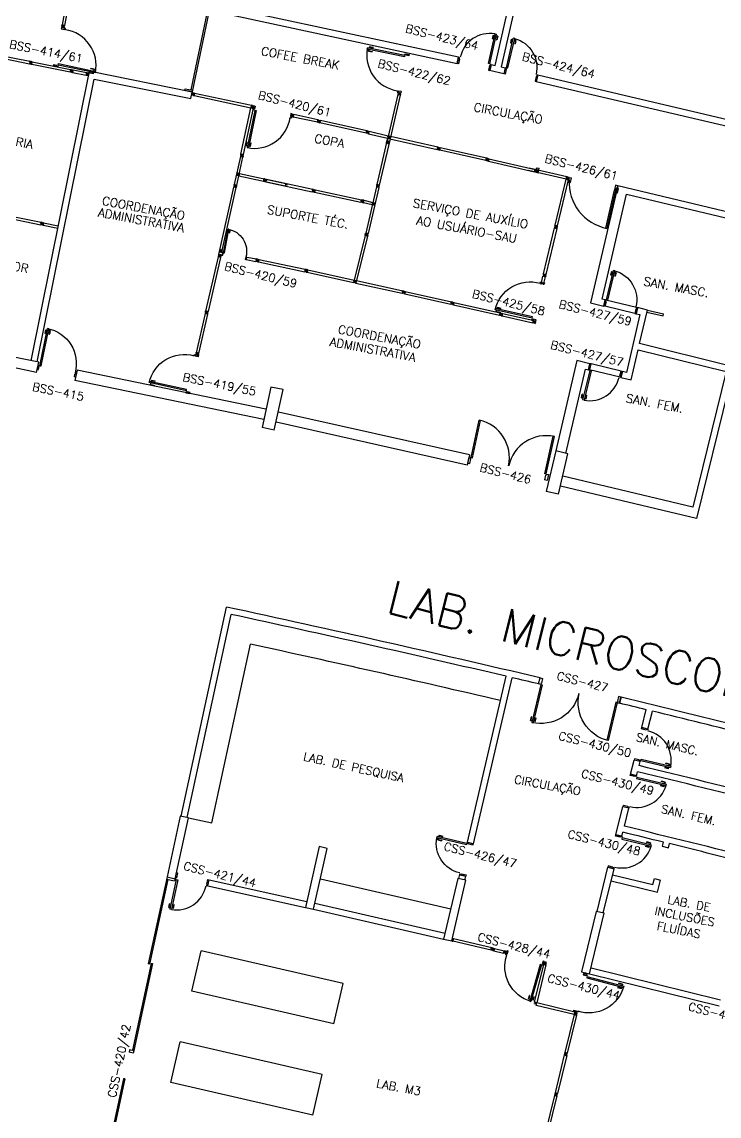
# Model space of a CAD drawing. Extents: x -152 to 150, y 325 to 437.
# Drawn here: x 81.45 to 98.22, y 386.11 to 412.44 of the extents above; entities that cross this region are included whole.
import ezdxf
from ezdxf.enums import TextEntityAlignment as Align

# ---------------------------------------------------------------- set-up
doc = ezdxf.new("R2010")
doc.units = 0
doc.header["$LTSCALE"] = 0.01
doc.header["$MEASUREMENT"] = 0
doc.layers.get('0').update_dxf_attribs({"linetype": 'CONTINUOUS'})
for name, color, linetype in [('ALV', 2, 'CONTINUOUS'), ('BANC', 2, 'CONTINUOUS'), ('DIV', 2, 'CONTINUOUS'), ('DIVISÓRIA', 2, 'CONTINUOUS'), ('ESQ', 1, 'CONTINUOUS'), ('ESTR', 3, 'CONTINUOUS'), ('PISO', 1, 'CONTINUOUS'), ('PORTA', 2, 'CONTINUOUS'), ('reboco', 2, 'CONTINUOUS'), ('TEXTO', 2, 'CONTINUOUS'), ('TEXTO-ENDEREÇO', 2, 'CONTINUOUS'), ('USO', 2, 'CONTINUOUS')]:
    doc.layers.add(name, color=color, linetype=linetype)
doc.styles.add('LEGENDA', font='romans.shx', dxfattribs={"height": 0.2})
doc.styles.add('UNB-100', font='simplex.shx', dxfattribs={"height": 3})
doc.styles.add('UNB-100-1', font='simplex.shx', dxfattribs={"height": 0.2})

# ---------------------------------------------------------------- blocks, each defined once
blk = doc.blocks.new('PILAR-SSC')
blk.add_lwpolyline([(0.003, -27.952), (0.203, -27.952), (0.203, -26.452), (0.003, -26.452)], close=True)
blk = doc.blocks.new('PTDP-SSC')
at = {"color": 2}
for p, q in [((0.055, 1.015), (0.09, 1.015)), ((0.055, 0.075), (0.055, 1.015)), ((0.09, 0.075), (0.09, 1.015)), ((1.91, 0.075), (1.91, 1.015)), ((1.945, 1.015), (1.91, 1.015)), ((1.945, 0.075), (1.945, 1.015)), ((0.05, 0.075), (0, 0.075)), ((0, 0.075), (0, -0.075)), ((0.05, 0.04), (0.05, 0.075)), ((0.06, 0.04), (0.05, 0.04)), ((0.055, 0.075), (0.09, 0.075)), ((0.06, -0.075), (0.06, 0.04)), ((1.945, 0.075), (1.91, 0.075)), ((1.94, -0.075), (1.94, 0.04)), ((1.94, 0.04), (1.95, 0.04)), ((1.95, 0.04), (1.95, 0.075)), ((1.95, 0.075), (2, 0.075)), ((2, 0.075), (2, -0.075)), ((0, -0.075), (0.06, -0.075)), ((2, -0.075), (1.94, -0.075))]:
    blk.add_line(p, q, dxfattribs=at)
at = {"color": 1}
for centre, start, end in [((0.055, 0.075), 0, 90), ((1.945, 0.075), 90, 180)]:
    blk.add_arc(centre, 0.94, start, end, dxfattribs=at)
blk = doc.blocks.new('PD80-SSC')
at = {"color": 2}
for p, q in [((-0.777, 0.01), (-0.777, -0.03)), ((-0.777, 0.01), (-0.687, 0.01)), ((-0.687, 0), (-0.687, 0.01)), ((-0.075, 0), (0.075, 0)), ((-0.075, 0), (-0.075, -0.02)), ((0.075, -0.03), (0.075, 0)), ((-0.817, -0.065), (-0.817, -0.03)), ((-0.085, -0.03), (-0.817, -0.03)), ((-0.085, -0.065), (-0.817, -0.065)), ((-0.777, -0.105), (-0.777, -0.065)), ((-0.777, -0.105), (-0.687, -0.105)), ((-0.767, 0), (-0.767, -0.03)), ((-0.767, 0), (-0.687, 0)), ((-0.767, -0.095), (-0.767, -0.065)), ((-0.767, -0.095), (-0.687, -0.095)), ((-0.687, -0.095), (-0.687, -0.105)), ((-0.085, -0.03), (-0.085, -0.065)), ((-0.075, -0.02), (-0.04, -0.02)), ((-0.04, -0.03), (-0.04, -0.02)), ((-0.04, -0.03), (0.075, -0.03)), ((-0.075, -0.781), (-0.04, -0.781)), ((-0.075, -0.801), (-0.075, -0.781)), ((-0.04, -0.771), (0.075, -0.771)), ((-0.04, -0.771), (-0.04, -0.781)), ((0.075, -0.771), (0.075, -0.801)), ((-0.075, -0.801), (0.075, -0.801)), ((-0.075, -0.802), (0.075, -0.802))]:
    blk.add_line(p, q, dxfattribs=at)
at = {"color": 1}
blk.add_arc((-0.085, -0.03), 0.731, 182.6571, 270, dxfattribs=at)
blk = doc.blocks.new('DIVMT-SSC')
for p, q in [((0, 0.005), (0, -0.005)), ((0, -0.005), (0, 0.005)), ((-0.03, -0.03), (-0.03, -0.97)), ((0.006, -0.03), (-0.006, -0.03)), ((-0.005, 0), (0.005, 0)), ((0.005, 0), (-0.005, 0)), ((0.006, -0.02), (0.006, -0.03)), ((0.03, -0.03), (0.03, -0.97)), ((0.03, -0.97), (-0.03, -0.97)), ((-0.006, -0.98), (-0.006, -0.97)), ((-0.006, -0.98), (0.006, -0.98)), ((0.006, -1.001), (-0.006, -1.001)), ((0.005, -0.97), (-0.005, -0.97)), ((0, -0.994), (0, -1.007)), ((0, -1.02), (0, -1.021)), ((0.006, -0.98), (0.006, -0.97))]:
    blk.add_line(p, q)
blk.add_lwpolyline([(0.006, -0.02), (-0.006, -0.02), (0.006, -0.02), (0.006, -0.03), (0.03, -0.03), (0.03, -0.008), (0.02, -0.008), (0.02, 0.008), (0.03, 0.008), (0.03, 0.03), (0.006, 0.03), (0.006, 0.02), (-0.006, 0.02), (-0.006, 0.03), (-0.03, 0.03), (-0.03, 0.008), (-0.02, 0.008), (-0.02, -0.008), (-0.03, -0.008), (-0.03, -0.03), (-0.006, -0.03), (-0.006, -0.02), (-0.006, -0.03)])
blk = doc.blocks.new('PE80-SSC')
at = {"color": 2}
for p, q in [((0.075, 0), (-0.075, 0)), ((-0.075, -0.03), (-0.075, 0)), ((0.075, 0), (0.075, -0.02)), ((0.777, 0.01), (0.687, 0.01)), ((0.687, 0), (0.687, 0.01)), ((0.777, 0.01), (0.777, -0.03)), ((0.04, -0.03), (-0.075, -0.03)), ((0.075, -0.02), (0.04, -0.02)), ((0.04, -0.03), (0.04, -0.02)), ((0.085, -0.03), (0.817, -0.03)), ((0.085, -0.03), (0.085, -0.065)), ((0.085, -0.065), (0.817, -0.065)), ((0.767, 0), (0.687, 0)), ((0.767, -0.095), (0.687, -0.095)), ((0.687, -0.095), (0.687, -0.105)), ((0.777, -0.105), (0.687, -0.105)), ((0.767, 0), (0.767, -0.03)), ((0.767, -0.095), (0.767, -0.065)), ((0.777, -0.105), (0.777, -0.065)), ((0.817, -0.065), (0.817, -0.03)), ((0.04, -0.771), (-0.075, -0.771)), ((-0.075, -0.771), (-0.075, -0.801)), ((0.04, -0.771), (0.04, -0.781)), ((0.075, -0.781), (0.04, -0.781)), ((0.075, -0.801), (0.075, -0.781)), ((0.075, -0.801), (-0.075, -0.801)), ((0.075, -0.802), (-0.075, -0.802))]:
    blk.add_line(p, q, dxfattribs=at)
at = {"color": 1}
blk.add_arc((0.085, -0.03), 0.731, 270, 357.3429, dxfattribs=at)
blk = doc.blocks.new('A$C73356FFD')
at = {"layer": 'DIV'}
for p, q in [((0.025, 0.03), (0.035, 0.03)), ((0.035, 0.03), (0.025, 0.03)), ((0.03, 0.025), (0.03, 0.035)), ((0.03, 0.035), (0.03, 0.025))]:
    blk.add_line(p, q, dxfattribs=at)
blk.add_lwpolyline([(0.009, 0.036), (0, 0.036), (0, 0.06), (0.022, 0.06), (0.022, 0.05), (0.038, 0.05), (0.038, 0.06), (0.06, 0.06), (0.06, 0.036), (0.05, 0.036), (0.05, 0.024), (0.06, 0.024), (0.06, 0), (0.038, 0), (0.038, 0.01), (0.022, 0.01), (0.022, 0), (0, 0), (0, 0.024), (0.009, 0.024)], close=True, dxfattribs=at)
blk = doc.blocks.new('A$C265F004B')
at = {"linetype": 'Continuous'}
blk.add_blockref('A$C73356FFD', (0, 0), dxfattribs=at)
blk = doc.blocks.new('PDV2D-SSC')
for p, q in [((-0.148, 0.925), (-0.108, 0.925)), ((-0.148, 0.925), (-0.148, 0.835)), ((-0.138, 0.835), (-0.148, 0.835)), ((-0.138, 0.915), (-0.108, 0.915)), ((-0.138, 0.915), (-0.138, 0.835)), ((-0.106, 0.965), (-0.076, 0.965)), ((-0.106, 0.05), (-0.106, 0.965)), ((-0.076, 0.05), (-0.076, 0.965)), ((-0.034, 0.925), (-0.074, 0.925)), ((-0.044, 0.915), (-0.074, 0.915)), ((-0.044, 0.915), (-0.044, 0.835)), ((-0.044, 0.835), (-0.034, 0.835)), ((-0.034, 0.925), (-0.034, 0.835)), ((-0.95, 0.05), (-0.97, 0.05)), ((-0.97, 0.05), (-0.97, 0.035)), ((-0.97, 0.035), (-0.97, -0.035)), ((-0.95, 0.02), (-0.95, 0.05)), ((-0.95, 0.02), (-0.94, 0.02)), ((-0.94, -0.05), (-0.94, 0.02)), ((-0.076, 0.05), (-0.106, 0.05)), ((-0.051, 0.02), (-0.061, 0.02)), ((-0.061, -0.05), (-0.061, 0.02)), ((-0.051, 0.05), (-0.031, 0.05)), ((-0.051, 0.02), (-0.051, 0.05)), ((-0.031, 0.05), (-0.031, -0.05)), ((-0.97, -0.035), (-0.97, -0.05)), ((-0.97, -0.05), (-0.94, -0.05)), ((-0.031, -0.05), (-0.061, -0.05))]:
    blk.add_line(p, q)
at = {"color": 1}
blk.add_arc((-0.076, 0.1), 0.865, 90, 183.3214, dxfattribs=at)
blk = doc.blocks.new('DIVINI-SSC')
for p, q in [((-0.02, 0), (-0.02, -0.008)), ((-0.02, 0), (0.001, 0)), ((-0.005, 0), (0.005, 0)), ((0, 0.005), (0, -0.005)), ((0.001, 0), (0.02, 0)), ((-0.03, -0.008), (-0.02, -0.008)), ((-0.03, -0.008), (-0.03, -0.028)), ((-0.03, -0.028), (-0.008, -0.028)), ((-0.03, -0.03), (0.03, -0.03)), ((-0.03, -0.975), (-0.03, -0.03)), ((-0.009, -0.03), (-0.027, -0.03)), ((-0.008, -0.019), (0.008, -0.019)), ((-0.008, -0.019), (-0.008, -0.028)), ((-0.006, -0.021), (-0.006, -0.03)), ((0.006, -0.021), (-0.006, -0.021)), ((-0.006, -0.023), (-0.006, -0.027)), ((-0.004, -0.021), (0.004, -0.021)), ((0.006, -0.021), (0.006, -0.03)), ((0.006, -0.023), (0.006, -0.027)), ((0.008, -0.019), (0.008, -0.028)), ((0.03, -0.028), (0.008, -0.028)), ((0.009, -0.03), (0.027, -0.03)), ((0.02, 0), (0.02, -0.008)), ((0.03, -0.008), (0.02, -0.008)), ((0.03, -0.008), (0.03, -0.028)), ((0.03, -0.975), (0.03, -0.03)), ((-0.03, -0.975), (0.03, -0.975)), ((-0.009, -0.975), (-0.027, -0.975)), ((-0.006, -0.985), (-0.006, -0.975)), ((0.006, -0.985), (-0.006, -0.985)), ((0.006, -1.01), (-0.006, -1.01)), ((0, -0.985), (0, -0.988)), ((0, -1.003), (0, -1.018)), ((0.004, -0.951), (0.004, -0.953)), ((0.006, -0.985), (0.006, -0.975)), ((0.03, -0.975), (0.009, -0.975)), ((0.009, -0.975), (0.027, -0.975))]:
    blk.add_line(p, q)
blk = doc.blocks.new('DVI-120')
for p, q in [((-0.03, 1.17), (0.03, 1.17)), ((-0.03, 0.03), (-0.03, 1.17)), ((-0.006, 1.201), (0.006, 1.201)), ((0.006, 1.179), (-0.006, 1.179)), ((-0.006, 1.179), (-0.006, 1.17)), ((-0.005, 1.17), (0.005, 1.17)), ((0, 1.22), (0, 1.221)), ((0, 1.194), (0, 1.207)), ((0.006, 1.179), (0.006, 1.17)), ((0.03, 0.03), (0.03, 1.17)), ((-0.03, 0.03), (0.03, 0.03)), ((-0.03, 0.008), (-0.03, 0.03)), ((-0.03, 0.03), (-0.006, 0.03)), ((-0.03, 0.008), (-0.02, 0.008)), ((-0.02, 0.008), (-0.02, -0.008)), ((-0.006, 0.02), (-0.006, 0.03)), ((-0.006, 0.02), (-0.006, 0.03)), ((0.006, 0.02), (-0.006, 0.02)), ((-0.006, 0.02), (0.006, 0.02)), ((-0.005, 0.03), (0.005, 0.03)), ((0.005, 0), (-0.005, 0)), ((-0.005, 0), (0.005, 0)), ((0, -0.005), (0, 0.005)), ((0, 0.005), (0, -0.005)), ((0.006, 0.02), (0.006, 0.03)), ((0.03, 0.03), (0.006, 0.03)), ((0.006, 0.02), (0.006, 0.03)), ((0.03, 0.03), (0.009, 0.03)), ((0.009, 0.03), (0.027, 0.03)), ((0.02, 0.008), (0.02, -0.008)), ((0.03, 0.008), (0.02, 0.008)), ((0.03, 0.008), (0.03, 0.03)), ((-0.03, -0.008), (-0.03, -0.03)), ((-0.03, -0.008), (-0.02, -0.008)), ((-0.006, -0.03), (-0.03, -0.03)), ((-0.006, -0.021), (-0.006, -0.03)), ((-0.006, -0.021), (0.006, -0.021)), ((0.006, -0.021), (0.006, -0.03)), ((0.006, -0.03), (0.03, -0.03)), ((0.03, -0.008), (0.02, -0.008)), ((0.03, -0.008), (0.03, -0.03))]:
    blk.add_line(p, q)
blk = doc.blocks.new('A$C31074930')
at = {"layer": 'DIV', "linetype": 'Continuous', "rotation": 180}
blk.add_blockref('PTDP-SSC', (1.97, 0.067), dxfattribs=at)
blk = doc.blocks.new('MTT-SSC')
for p, q in [((-0.006, 0.03), (-0.03, 0.03)), ((-0.03, 0.008), (-0.03, 0.03)), ((-0.03, 0.008), (-0.02, 0.008)), ((-0.02, -0.008), (-0.02, 0.008)), ((-0.006, 0.0205), (-0.006, 0.03)), ((0.006, 0.0205), (-0.006, 0.0205)), ((0.0051, 0), (-0.0051, 0)), ((-0.0051, 0), (0.0051, 0)), ((0, -0.0051), (0, 0.0051)), ((0, 0.0051), (0, -0.0051)), ((0.006, 0.0205), (0.006, 0.03)), ((0.006, 0.03), (0.03, 0.03)), ((0.02, -0.008), (0.02, 0.008)), ((0.03, 0.008), (0.02, 0.008)), ((0.03, 0.008), (0.03, 0.03)), ((-0.03, -0.008), (-0.02, -0.008)), ((-0.03, -0.008), (-0.03, -0.03)), ((-0.03, -0.03), (-0.006, -0.03)), ((-0.03, -0.03), (-0.009, -0.03)), ((-0.009, -0.03), (-0.027, -0.03)), ((-0.006, -0.0205), (-0.006, -0.03)), ((-0.006, -0.0205), (-0.006, -0.03)), ((0.006, -0.0205), (-0.006, -0.0205)), ((-0.006, -0.0205), (0.006, -0.0205)), ((0.006, -0.0205), (0.006, -0.03)), ((0.006, -0.0205), (0.006, -0.03)), ((0.03, -0.03), (0.006, -0.03)), ((0.03, -0.008), (0.02, -0.008)), ((0.03, -0.008), (0.03, -0.03))]:
    blk.add_line(p, q)
blk = doc.blocks.new('div1')
at = {"layer": 'DIVISÓRIA'}
for p, q in [((80.776, 411.631), (80.786, 411.629)), ((80.786, 411.629), (80.776, 411.631)), ((80.78, 411.625), (80.782, 411.635)), ((80.782, 411.635), (80.78, 411.625)), ((80.802, 411.632), (80.811, 411.63)), ((80.804, 411.595), (81.628, 411.429)), ((80.811, 411.63), (80.809, 411.618)), ((80.816, 411.653), (81.639, 411.488)), ((81.639, 411.488), (81.628, 411.429)), ((81.642, 411.451), (81.632, 411.453)), ((81.635, 411.464), (81.644, 411.462)), ((81.644, 411.462), (81.642, 411.451)), ((81.658, 411.453), (81.668, 411.451)), ((81.664, 411.457), (81.662, 411.447))]:
    blk.add_line(p, q, dxfattribs=at)
blk.add_lwpolyline([(80.802, 411.632), (80.799, 411.62), (80.802, 411.632), (80.811, 411.63), (80.816, 411.653), (80.794, 411.658), (80.792, 411.648), (80.777, 411.651), (80.779, 411.661), (80.757, 411.665), (80.752, 411.642), (80.762, 411.64), (80.759, 411.628), (80.75, 411.63), (80.745, 411.606), (80.767, 411.602), (80.769, 411.612), (80.784, 411.609), (80.782, 411.599), (80.804, 411.595), (80.809, 411.618), (80.799, 411.62), (80.809, 411.618)], dxfattribs=at)
blk = doc.blocks.new('MTT')
for p, q in [((-0.008, 0.03), (-0.03, 0.03)), ((-0.03, 0.03), (-0.03, 0.006)), ((-0.0185, 0.006), (-0.03, 0.006)), ((-0.0185, -0.006), (-0.0185, 0.006)), ((-0.008, 0.03), (-0.008, 0.02)), ((-0.008, 0.02), (0.008, 0.02)), ((-0.0051, 0), (0.0051, 0)), ((0, -0.0051), (0, 0.0051)), ((0.008, 0.03), (0.03, 0.03)), ((0.008, 0.03), (0.008, 0.02)), ((0.0205, -0.006), (0.0205, 0.006)), ((0.0205, 0.006), (0.03, 0.006)), ((0.03, 0.006), (0.03, 0.03)), ((-0.03, -0.03), (-0.03, -0.006)), ((-0.0185, -0.006), (-0.03, -0.006)), ((-0.008, -0.03), (-0.03, -0.03)), ((-0.008, -0.02), (0.008, -0.02)), ((-0.008, -0.03), (-0.008, -0.02)), ((0.008, -0.03), (0.008, -0.02)), ((0.008, -0.03), (0.03, -0.03)), ((0.0205, -0.006), (0.03, -0.006)), ((0.03, -0.006), (0.03, -0.03))]:
    blk.add_line(p, q)
blk = doc.blocks.new('MTINI-SSC')
for p, q in [((-0.03, 0.008), (-0.03, 0.028)), ((-0.03, 0.028), (-0.008, 0.028)), ((-0.03, 0.008), (-0.02, 0.008)), ((-0.02, 0), (-0.02, 0.008)), ((-0.001, 0), (-0.02, 0)), ((-0.008, 0.019), (-0.008, 0.028)), ((0.008, 0.019), (-0.008, 0.019)), ((0.005, 0), (-0.005, 0)), ((0.02, 0), (-0.001, 0)), ((0, -0.005), (0, 0.005)), ((0.008, 0.019), (0.008, 0.028)), ((0.03, 0.028), (0.008, 0.028)), ((0.03, 0.008), (0.02, 0.008)), ((0.02, 0), (0.02, 0.008)), ((0.03, 0.008), (0.03, 0.028))]:
    blk.add_line(p, q)
blk = doc.blocks.new('L')
at = {"layer": 'DIVISÓRIA'}
for p, q in [((-0.059, 0.013), (-0.045, 0.072)), ((-0.059, 0.013), (-0.053, 0.037)), ((-0.037, 0.008), (-0.059, 0.013)), ((-0.053, 0.038), (-0.051, 0.047)), ((-0.044, 0.035), (-0.053, 0.037)), ((-0.044, 0.035), (-0.053, 0.037)), ((-0.045, 0.072), (-0.051, 0.048)), ((-0.041, 0.046), (-0.051, 0.048)), ((-0.041, 0.046), (-0.051, 0.048)), ((-0.045, 0.072), (-0.05, 0.051)), ((-0.05, 0.051), (-0.046, 0.069)), ((-0.024, 0.067), (-0.045, 0.072)), ((-0.041, 0.046), (-0.044, 0.035)), ((-0.044, 0.035), (-0.041, 0.046)), ((-0.037, 0.008), (-0.035, 0.018)), ((-0.035, 0.018), (-0.019, 0.015)), ((-0.018, 0.035), (-0.028, 0.037)), ((-0.028, 0.037), (-0.018, 0.035)), ((-0.024, 0.067), (-0.026, 0.057)), ((-0.026, 0.057), (-0.01, 0.054)), ((-0.022, 0.041), (-0.024, 0.031)), ((-0.024, 0.031), (-0.022, 0.041)), ((-0.021, 0.005), (-0.019, 0.015)), ((-0.021, 0.005), (0, 0)), ((-0.008, 0.063), (-0.01, 0.054)), ((-0.008, 0.063), (0.013, 0.059)), ((-0.004, 0.026), (-0.001, 0.037)), ((-0.004, 0.026), (0.005, 0.023)), ((-0.001, 0.037), (0.008, 0.035)), ((0.005, 0.023), (0, 0)), ((0.008, 0.035), (0.013, 0.059))]:
    blk.add_line(p, q, dxfattribs=at)

msp = doc.modelspace()

# ---------------------------------------------------------------- linework, layer by layer
at = {"layer": 'ALV'}
for p, q in [((81.854, 404.246), (80.751, 404.474)), ((81.804, 404.001), (80.7, 404.229)), ((82.775, 404.055), (82.723, 403.81)), ((87.317, 403.114), (82.775, 404.055)), ((87.266, 402.869), (82.723, 403.81)), ((92.21, 402.015), (87.618, 403.049)), ((92.155, 401.771), (87.563, 402.805)), ((85.281, 393.323), (86.369, 398.357)), ((85.427, 393.291), (86.483, 398.178)), ((92.162, 392.698), (93.096, 396.69)), ((92.307, 392.662), (93.242, 396.656)), ((93.876, 396.507), (93.912, 396.653)), ((95.857, 396.189), (95.822, 396.043)), ((96.36, 395.455), (96.466, 395.887)), ((96.505, 395.416), (96.611, 395.852)), ((96.505, 395.416), (96.36, 395.455)), ((96.088, 394.333), (96.171, 394.675)), ((96.316, 394.637), (96.171, 394.675)), ((96.293, 394.54), (96.316, 394.637)), ((96.088, 394.333), (96.233, 394.297)), ((96.233, 394.297), (96.257, 394.394)), ((95.733, 392.875), (95.899, 393.554)), ((95.938, 393.082), (96.044, 393.518)), ((95.733, 392.875), (95.879, 392.839)), ((95.879, 392.839), (95.903, 392.937)), ((92.162, 392.698), (92.307, 392.662)), ((96.85, 392.6), (96.996, 392.565)), ((96.852, 392.6), (96.877, 392.699)), ((96.996, 392.565), (97.02, 392.663)), ((95.285, 391.029), (95.544, 392.096)), ((95.431, 390.993), (95.69, 392.06)), ((95.544, 392.096), (95.69, 392.06)), ((85.919, 391.647), (85.95, 391.793)), ((85.95, 391.793), (88.302, 391.275)), ((91.957, 391.822), (91.98, 391.917)), ((91.98, 391.917), (92.125, 391.882)), ((92.103, 391.788), (92.125, 391.882)), ((95.654, 391.915), (96.626, 391.679)), ((96.626, 391.679), (96.661, 391.821)), ((96.661, 391.821), (96.807, 391.786)), ((96.736, 391.497), (96.806, 391.786)), ((85.919, 391.647), (88.269, 391.128)), ((95.619, 391.769), (96.736, 391.497)), ((88.463, 391.085), (91.591, 390.367)), ((88.497, 391.231), (91.625, 390.513)), ((95.137, 389.675), (98.253, 388.904)), ((95.101, 389.53), (98.216, 388.759))]:
    msp.add_line(p, q, dxfattribs=at)
msp.add_lwpolyline([(104.55, 399.435), (105.188, 401.879), (98.435, 403.58), (97.669, 400.484), (94.4, 401.263)], dxfattribs=at)
for centre, radius, start, end in [((0.463, 0.506), 407.019, 76.72692, 77.81556), ((0.463, 0.506), 406.869, 76.83996, 77.79444), ((0.463, 0.506), 406.869, 76.72706, 76.81884), ((0.463, 0.506), 406.869, 76.35216, 76.44542), ((0.463, 0.506), 407.019, 75.99018, 76.44538), ((0.463, 0.506), 406.869, 75.99163, 76.33104), ((0.463, 0.506), 405.519, 75.8644, 76.331), ((0.463, 0.506), 405.369, 75.8644, 76.331), ((0.463, 0.506), 403.869, 76.18874, 76.33096), ((0.458, 0.483), 404.043, 75.86445, 76.33095), ((0.463, 0.506), 403.869, 75.86444, 76.16776)]:
    msp.add_arc(centre, radius, start, end, dxfattribs=at)
at = {"layer": 'BANC'}
for p, q in [((86.014, 393.164), (86.943, 397.465)), ((85.453, 393.286), (86.014, 393.164)), ((88.629, 391.816), (91.762, 391.097)), ((85.539, 389.111), (85.764, 390.085)), ((89.175, 389.299), (85.764, 390.085)), ((88.95, 388.325), (89.175, 389.299)), ((88.95, 388.325), (85.539, 389.111)), ((85.034, 386.918), (85.259, 387.893)), ((88.669, 387.107), (85.259, 387.893)), ((88.445, 386.132), (88.669, 387.107)), ((88.445, 386.132), (85.034, 386.918))]:
    msp.add_line(p, q, dxfattribs=at)
msp.add_arc((0.463, 0.506), 406.269, 76.83996, 77.70981, dxfattribs=at)
at = {"layer": 'DIV'}
for p, q in [((81.935, 407.611), (81.913, 407.615)), ((92.747, 390.121), (92.741, 390.098)), ((92.763, 390.093), (92.741, 390.098)), ((92.756, 390.119), (92.747, 390.121)), ((92.75, 390.133), (92.755, 390.156)), ((92.759, 390.13), (92.75, 390.133)), ((92.777, 390.151), (92.755, 390.156)), ((92.759, 390.13), (92.756, 390.119)), ((92.763, 390.093), (92.765, 390.102)), ((92.781, 390.099), (92.765, 390.102)), ((92.782, 390.119), (92.773, 390.121)), ((92.773, 390.121), (92.782, 390.119)), ((92.777, 390.151), (92.774, 390.141)), ((92.79, 390.138), (92.774, 390.141)), ((92.779, 390.125), (92.776, 390.115)), ((92.776, 390.115), (92.779, 390.125)), ((92.778, 390.089), (92.781, 390.099)), ((92.778, 390.089), (92.8, 390.084)), ((92.792, 390.147), (92.79, 390.138)), ((92.792, 390.147), (92.814, 390.142)), ((92.799, 390.121), (92.796, 390.109)), ((92.796, 390.109), (92.799, 390.121)), ((92.796, 390.109), (92.805, 390.107)), ((92.796, 390.109), (92.805, 390.107)), ((92.799, 390.121), (92.808, 390.119)), ((92.799, 390.121), (92.808, 390.119)), ((92.814, 390.142), (92.8, 390.084)), ((92.8, 390.084), (92.805, 390.107)), ((92.8, 390.084), (92.805, 390.104)), ((92.8, 390.084), (93.031, 390.03)), ((92.805, 390.104), (92.801, 390.087)), ((92.808, 390.118), (92.806, 390.108)), ((92.814, 390.142), (92.808, 390.119)), ((92.814, 390.142), (93.045, 390.088)), ((93.045, 390.089), (93.031, 390.031)), ((93.039, 390.065), (93.037, 390.055)), ((93.046, 390.052), (93.037, 390.054)), ((93.049, 390.063), (93.04, 390.066)), ((93.046, 390.052), (93.049, 390.063)), ((93.061, 390.054), (93.075, 390.051)), ((93.07, 390.059), (93.067, 390.047)), ((93.087, 390.048), (93.088, 390.048)), ((94.972, 389.553), (94.968, 389.533)), ((94.968, 389.533), (94.989, 389.528)), ((94.972, 389.553), (94.982, 389.55)), ((94.984, 389.558), (94.982, 389.55)), ((94.984, 389.558), (95.004, 389.553)), ((94.991, 389.537), (94.989, 389.528)), ((94.991, 389.537), (95.007, 389.533)), ((94.999, 389.555), (95.008, 389.552)), ((95.005, 389.558), (95.002, 389.548)), ((95.004, 389.553), (95.023, 389.549)), ((95.007, 389.533), (95.005, 389.524)), ((95.026, 389.519), (95.005, 389.524)), ((95.023, 389.549), (95.021, 389.541)), ((95.031, 389.538), (95.021, 389.541)), ((95.031, 389.538), (95.026, 389.519))]:
    msp.add_line(p, q, dxfattribs=at)
at = {"layer": 'DIVISÓRIA'}
for p, q in [((82.613, 411.255), (82.608, 411.232)), ((82.622, 411.254), (82.613, 411.255)), ((82.615, 411.267), (82.62, 411.291)), ((82.624, 411.265), (82.615, 411.267)), ((82.641, 411.286), (82.62, 411.291)), ((82.624, 411.265), (82.622, 411.254)), ((82.638, 411.256), (82.648, 411.254)), ((82.648, 411.254), (82.638, 411.256)), ((82.641, 411.286), (82.639, 411.277)), ((82.655, 411.273), (82.639, 411.277)), ((82.642, 411.25), (82.644, 411.26)), ((82.644, 411.26), (82.642, 411.25)), ((82.657, 411.283), (82.655, 411.273)), ((82.657, 411.283), (82.679, 411.279)), ((82.662, 411.245), (82.665, 411.257)), ((82.665, 411.257), (82.662, 411.245)), ((82.665, 411.257), (82.674, 411.255)), ((82.665, 411.257), (82.674, 411.255)), ((82.679, 411.279), (82.667, 411.22)), ((82.674, 411.254), (82.672, 411.245)), ((82.679, 411.279), (82.674, 411.255)), ((82.679, 411.279), (83.003, 411.214)), ((82.629, 411.228), (82.608, 411.232)), ((82.629, 411.228), (82.631, 411.237)), ((82.647, 411.234), (82.631, 411.237)), ((82.645, 411.224), (82.647, 411.234)), ((82.645, 411.224), (82.667, 411.22)), ((82.662, 411.245), (82.671, 411.244)), ((82.662, 411.245), (82.671, 411.244)), ((82.667, 411.22), (82.671, 411.244)), ((82.667, 411.22), (82.671, 411.241)), ((82.671, 411.241), (82.667, 411.223)), ((82.667, 411.22), (82.991, 411.155)), ((83.003, 411.214), (82.991, 411.155)), ((82.996, 411.176), (82.991, 411.154)), ((82.991, 411.154), (83.012, 411.15)), ((83.05, 411.143), (82.991, 411.154)), ((82.991, 411.154), (83.015, 411.15)), ((83.012, 411.15), (82.994, 411.154)), ((82.998, 411.189), (82.996, 411.179)), ((83.005, 411.176), (82.996, 411.178)), ((82.996, 411.176), (83.005, 411.174)), ((83.008, 411.188), (82.998, 411.19)), ((82.999, 411.192), (83.003, 411.213)), ((82.999, 411.192), (83.009, 411.19)), ((83.026, 411.209), (83.003, 411.213)), ((83.005, 411.174), (83.009, 411.19)), ((83.005, 411.176), (83.008, 411.188)), ((83.017, 411.159), (83.015, 411.15)), ((83.017, 411.159), (83.015, 411.15)), ((83.026, 411.148), (83.016, 411.15)), ((83.017, 411.159), (83.029, 411.157)), ((83.029, 411.157), (83.017, 411.159)), ((83.02, 411.18), (83.034, 411.177)), ((83.022, 411.179), (83.032, 411.177)), ((83.032, 411.177), (83.022, 411.179)), ((83.025, 411.199), (83.026, 411.209)), ((83.036, 411.197), (83.025, 411.199)), ((83.028, 411.184), (83.026, 411.172)), ((83.028, 411.183), (83.026, 411.173)), ((83.026, 411.173), (83.028, 411.183)), ((83.029, 411.157), (83.027, 411.147)), ((83.029, 411.157), (83.027, 411.147)), ((83.05, 411.143), (83.027, 411.147)), ((83.036, 411.197), (83.038, 411.206)), ((83.038, 411.206), (83.062, 411.202)), ((83.045, 411.166), (83.048, 411.182)), ((83.055, 411.165), (83.045, 411.166)), ((83.046, 411.174), (83.047, 411.174)), ((83.058, 411.18), (83.048, 411.182)), ((83.055, 411.165), (83.05, 411.143)), ((83.058, 411.18), (83.062, 411.202)), ((85.511, 410.59), (85.544, 410.747)), ((85.588, 410.663), (86.958, 410.37)), ((85.601, 410.722), (86.972, 410.428)), ((86.971, 410.428), (86.958, 410.37)), ((86.971, 410.428), (86.959, 410.37)), ((86.973, 410.391), (86.963, 410.393)), ((86.966, 410.404), (86.964, 410.394)), ((86.975, 410.403), (86.966, 410.405)), ((86.973, 410.391), (86.975, 410.403)), ((86.993, 410.388), (86.991, 410.376)), ((86.993, 410.386), (86.991, 410.374)), ((87.01, 410.376), (87.012, 410.376)), ((87.011, 410.378), (87.012, 410.378)), ((87.976, 410.145), (87.989, 410.204)), ((88.569, 410.079), (87.989, 410.204)), ((87.934, 410.185), (87.932, 410.186)), ((87.959, 410.18), (87.946, 410.183)), ((87.951, 410.175), (87.953, 410.187)), ((87.974, 410.183), (87.971, 410.171)), ((87.971, 410.171), (87.981, 410.169)), ((87.974, 410.183), (87.983, 410.18)), ((88.556, 410.02), (87.976, 410.145)), ((87.981, 410.17), (87.983, 410.179)), ((88.556, 410.02), (88.569, 410.079)), ((88.556, 410.02), (88.561, 410.044)), ((88.577, 410.015), (88.556, 410.02)), ((88.561, 410.045), (88.563, 410.054)), ((88.57, 410.042), (88.561, 410.044)), ((88.57, 410.042), (88.561, 410.044)), ((88.569, 410.079), (88.564, 410.058)), ((88.569, 410.079), (88.564, 410.055)), ((88.564, 410.058), (88.568, 410.076)), ((88.573, 410.053), (88.564, 410.055)), ((88.573, 410.053), (88.564, 410.055)), ((88.59, 410.074), (88.569, 410.079)), ((88.573, 410.053), (88.57, 410.042)), ((88.57, 410.042), (88.573, 410.053)), ((88.573, 410.047), (88.572, 410.047)), ((88.577, 410.015), (88.579, 410.025)), ((88.579, 410.025), (88.595, 410.022)), ((88.598, 410.041), (88.585, 410.044)), ((88.597, 410.042), (88.587, 410.044)), ((88.587, 410.044), (88.597, 410.042)), ((88.59, 410.074), (88.588, 410.064)), ((88.588, 410.064), (88.604, 410.061)), ((88.59, 410.037), (88.593, 410.049)), ((88.593, 410.048), (88.59, 410.038)), ((88.59, 410.038), (88.593, 410.048)), ((88.593, 410.012), (88.595, 410.022)), ((88.593, 410.012), (88.614, 410.007)), ((88.606, 410.07), (88.604, 410.061)), ((88.606, 410.07), (88.627, 410.066)), ((88.61, 410.033), (88.613, 410.044)), ((88.61, 410.033), (88.62, 410.031)), ((88.614, 410.044), (88.611, 410.032)), ((88.611, 410.032), (88.62, 410.03)), ((88.613, 410.044), (88.622, 410.042)), ((88.614, 410.044), (88.623, 410.042)), ((88.62, 410.031), (88.614, 410.007)), ((88.615, 410.007), (88.628, 410.066)), ((89.728, 409.759), (88.615, 410.007)), ((88.62, 410.031), (88.623, 410.041)), ((88.622, 410.042), (88.627, 410.066)), ((89.741, 409.818), (88.628, 410.066)), ((89.728, 409.759), (89.741, 409.818)), ((89.728, 409.759), (89.733, 409.783)), ((89.749, 409.755), (89.728, 409.759)), ((89.733, 409.784), (89.735, 409.794)), ((89.742, 409.781), (89.733, 409.783)), ((89.742, 409.781), (89.733, 409.783)), ((89.741, 409.818), (89.736, 409.797)), ((89.741, 409.818), (89.736, 409.795)), ((89.736, 409.797), (89.74, 409.815)), ((89.745, 409.792), (89.736, 409.795)), ((89.745, 409.792), (89.736, 409.795)), ((89.762, 409.813), (89.741, 409.818)), ((89.745, 409.792), (89.742, 409.781)), ((89.742, 409.781), (89.745, 409.792)), ((89.749, 409.755), (89.751, 409.764)), ((89.751, 409.764), (89.767, 409.761)), ((89.769, 409.781), (89.759, 409.783)), ((89.759, 409.783), (89.769, 409.781)), ((89.762, 409.813), (89.76, 409.803)), ((89.76, 409.803), (89.776, 409.8)), ((89.765, 409.787), (89.762, 409.777)), ((89.762, 409.777), (89.765, 409.787)), ((89.765, 409.751), (89.767, 409.761)), ((89.765, 409.751), (89.786, 409.746)), ((89.778, 409.81), (89.776, 409.8)), ((89.778, 409.81), (89.799, 409.805)), ((89.782, 409.772), (89.785, 409.784)), ((89.782, 409.772), (89.792, 409.77)), ((89.785, 409.784), (89.794, 409.782)), ((89.792, 409.77), (89.786, 409.746)), ((89.786, 409.746), (90.243, 409.635)), ((89.794, 409.782), (89.799, 409.805)), ((89.799, 409.805), (90.256, 409.693)), ((91.451, 409.422), (90.315, 409.682)), ((90.301, 409.621), (91.438, 409.363)), ((86.703, 409.197), (86.556, 408.522)), ((86.615, 408.509), (86.762, 409.184)), ((94.551, 408.709), (93.646, 408.92)), ((93.778, 408.828), (93.792, 408.887)), ((93.792, 408.887), (93.786, 408.863)), ((93.792, 408.887), (93.787, 408.866)), ((93.813, 408.882), (93.792, 408.887)), ((93.83, 408.928), (93.804, 408.819)), ((93.83, 408.928), (93.888, 408.915)), ((93.863, 408.803), (93.888, 408.915)), ((94.537, 408.651), (93.632, 408.862)), ((93.778, 408.828), (93.784, 408.852)), ((93.8, 408.823), (93.778, 408.828)), ((93.784, 408.853), (93.786, 408.862)), ((93.793, 408.85), (93.784, 408.852)), ((93.793, 408.85), (93.784, 408.852)), ((93.796, 408.861), (93.786, 408.863)), ((93.796, 408.861), (93.786, 408.863)), ((93.787, 408.866), (93.791, 408.884)), ((93.796, 408.861), (93.793, 408.85)), ((93.793, 408.85), (93.796, 408.861)), ((93.8, 408.823), (93.802, 408.833)), ((93.802, 408.833), (93.818, 408.83)), ((93.805, 408.816), (93.863, 408.803)), ((93.819, 408.85), (93.809, 408.852)), ((93.809, 408.852), (93.819, 408.85)), ((93.813, 408.882), (93.811, 408.872)), ((93.811, 408.872), (93.827, 408.869)), ((93.815, 408.856), (93.813, 408.846)), ((93.813, 408.846), (93.815, 408.856)), ((93.816, 408.82), (93.818, 408.83)), ((93.816, 408.82), (93.837, 408.815)), ((93.829, 408.878), (93.827, 408.869)), ((93.829, 408.878), (93.85, 408.874)), ((93.833, 408.841), (93.836, 408.852)), ((93.833, 408.841), (93.842, 408.839)), ((93.836, 408.852), (93.845, 408.85)), ((93.842, 408.839), (93.837, 408.815)), ((93.845, 408.85), (93.85, 408.874)), ((86.184, 406.842), (86.543, 408.46)), ((86.267, 406.936), (86.602, 408.447)), ((86.548, 408.485), (86.544, 408.463)), ((86.567, 408.458), (86.544, 408.463)), ((86.548, 408.485), (86.558, 408.482)), ((86.552, 408.5), (86.557, 408.522)), ((86.552, 408.5), (86.562, 408.498)), ((86.557, 408.522), (86.615, 408.509)), ((86.557, 408.522), (86.58, 408.517)), ((86.562, 408.498), (86.558, 408.482)), ((86.569, 408.467), (86.567, 408.458)), ((86.569, 408.467), (86.581, 408.465)), ((86.584, 408.485), (86.574, 408.487)), ((86.574, 408.487), (86.584, 408.485)), ((86.578, 408.507), (86.58, 408.517)), ((86.578, 408.507), (86.58, 408.517)), ((86.59, 408.505), (86.578, 408.507)), ((86.578, 408.507), (86.59, 408.505)), ((86.578, 408.481), (86.581, 408.491)), ((86.581, 408.491), (86.578, 408.481)), ((86.581, 408.465), (86.579, 408.455)), ((86.579, 408.455), (86.603, 408.45)), ((86.581, 408.516), (86.591, 408.514)), ((86.59, 408.505), (86.592, 408.514)), ((86.59, 408.505), (86.592, 408.514)), ((86.615, 408.509), (86.592, 408.514)), ((86.615, 408.509), (86.595, 408.513)), ((86.595, 408.513), (86.612, 408.51)), ((86.601, 408.49), (86.597, 408.474)), ((86.607, 408.472), (86.597, 408.474)), ((86.61, 408.487), (86.601, 408.49)), ((86.607, 408.472), (86.603, 408.45)), ((86.61, 408.487), (86.615, 408.509)), ((89.608, 408.119), (89.604, 408.097)), ((89.627, 408.092), (89.604, 408.097)), ((89.608, 408.119), (89.618, 408.116)), ((89.612, 408.134), (89.616, 408.156)), ((89.612, 408.134), (89.621, 408.132)), ((89.616, 408.156), (89.675, 408.143)), ((89.616, 408.156), (89.64, 408.151)), ((89.621, 408.132), (89.618, 408.116)), ((89.629, 408.101), (89.627, 408.092)), ((89.629, 408.101), (89.641, 408.099)), ((89.644, 408.119), (89.634, 408.121)), ((89.634, 408.121), (89.644, 408.119)), ((89.638, 408.141), (89.64, 408.151)), ((89.638, 408.141), (89.64, 408.151)), ((89.65, 408.139), (89.638, 408.141)), ((89.638, 408.141), (89.65, 408.139)), ((89.638, 408.115), (89.64, 408.125)), ((89.64, 408.125), (89.638, 408.115)), ((89.641, 408.099), (89.639, 408.089)), ((89.641, 408.15), (89.651, 408.148)), ((89.65, 408.139), (89.652, 408.148)), ((89.65, 408.139), (89.652, 408.148)), ((89.675, 408.143), (89.652, 408.148)), ((89.675, 408.143), (89.655, 408.147)), ((89.655, 408.147), (89.672, 408.144)), ((89.661, 408.124), (89.657, 408.108)), ((89.667, 408.106), (89.657, 408.108)), ((89.67, 408.121), (89.661, 408.124)), ((89.667, 408.106), (89.663, 408.084)), ((89.67, 408.121), (89.675, 408.143)), ((89.675, 408.143), (89.887, 408.093)), ((89.639, 408.089), (89.663, 408.084)), ((89.874, 408.035), (89.663, 408.084)), ((81.906, 407.58), (81.901, 407.556)), ((81.915, 407.578), (81.906, 407.58)), ((81.908, 407.592), (81.913, 407.615)), ((81.918, 407.59), (81.908, 407.592)), ((81.918, 407.59), (81.915, 407.578)), ((81.935, 407.611), (81.933, 407.601)), ((81.948, 407.598), (81.933, 407.601)), ((81.95, 407.608), (81.948, 407.598)), ((81.95, 407.608), (81.972, 407.603)), ((81.955, 407.57), (81.958, 407.582)), ((81.958, 407.582), (81.955, 407.57)), ((81.955, 407.57), (81.965, 407.568)), ((81.955, 407.57), (81.965, 407.568)), ((81.958, 407.582), (81.967, 407.58)), ((81.958, 407.582), (81.967, 407.58)), ((81.972, 407.603), (81.96, 407.544)), ((81.967, 407.579), (81.965, 407.569)), ((81.972, 407.603), (81.967, 407.58)), ((81.972, 407.603), (82.322, 407.528)), ((81.923, 407.552), (81.901, 407.556)), ((81.923, 407.552), (81.925, 407.562)), ((81.94, 407.559), (81.925, 407.562)), ((81.938, 407.549), (81.94, 407.559)), ((81.938, 407.549), (81.96, 407.544)), ((81.96, 407.544), (81.965, 407.568)), ((81.96, 407.544), (81.964, 407.565)), ((81.96, 407.544), (82.31, 407.47)), ((81.964, 407.565), (81.961, 407.547)), ((89.703, 407.295), (89.437, 406.224)), ((89.761, 407.282), (89.496, 406.211)), ((86.171, 406.784), (85.867, 405.479)), ((86.176, 406.805), (86.171, 406.784)), ((86.194, 406.779), (86.171, 406.784)), ((86.176, 406.805), (86.185, 406.803)), ((86.179, 406.821), (86.184, 406.842)), ((86.179, 406.821), (86.189, 406.819)), ((86.184, 406.843), (86.26, 406.826)), ((86.184, 406.842), (86.208, 406.837)), ((86.184, 406.842), (86.243, 406.829)), ((86.189, 406.819), (86.185, 406.803)), ((86.196, 406.788), (86.194, 406.779)), ((86.196, 406.788), (86.208, 406.785)), ((86.197, 406.901), (86.273, 406.883)), ((86.203, 406.922), (86.198, 406.901)), ((86.221, 406.895), (86.198, 406.901)), ((86.202, 406.808), (86.212, 406.805)), ((86.212, 406.805), (86.202, 406.808)), ((86.203, 406.922), (86.212, 406.92)), ((86.205, 406.828), (86.208, 406.837)), ((86.205, 406.828), (86.208, 406.837)), ((86.205, 406.828), (86.217, 406.825)), ((86.217, 406.825), (86.205, 406.828)), ((86.206, 406.938), (86.211, 406.959)), ((86.206, 406.938), (86.216, 406.936)), ((86.208, 406.811), (86.206, 406.801)), ((86.206, 406.801), (86.208, 406.811)), ((86.208, 406.785), (86.206, 406.776)), ((86.209, 406.837), (86.218, 406.835)), ((86.211, 406.959), (86.235, 406.954)), ((86.211, 406.959), (86.27, 406.946)), ((86.216, 406.936), (86.212, 406.92)), ((86.217, 406.825), (86.219, 406.834)), ((86.217, 406.825), (86.219, 406.834)), ((86.243, 406.829), (86.219, 406.834)), ((86.223, 406.905), (86.221, 406.895)), ((86.222, 406.834), (86.24, 406.83)), ((86.243, 406.829), (86.222, 406.834)), ((86.223, 406.905), (86.235, 406.902)), ((86.228, 406.81), (86.224, 406.794)), ((86.234, 406.792), (86.224, 406.794)), ((86.238, 406.807), (86.228, 406.81)), ((86.229, 406.924), (86.239, 406.922)), ((86.239, 406.922), (86.229, 406.924)), ((86.234, 406.792), (86.229, 406.77)), ((86.233, 406.945), (86.235, 406.954)), ((86.233, 406.945), (86.235, 406.954)), ((86.233, 406.945), (86.244, 406.942)), ((86.244, 406.942), (86.233, 406.945)), ((86.235, 406.928), (86.233, 406.918)), ((86.233, 406.918), (86.235, 406.928)), ((86.235, 406.902), (86.233, 406.893)), ((86.233, 406.893), (86.256, 406.887)), ((86.236, 406.954), (86.245, 406.951)), ((86.238, 406.807), (86.243, 406.829)), ((86.244, 406.942), (86.246, 406.951)), ((86.244, 406.942), (86.246, 406.951)), ((86.27, 406.946), (86.246, 406.951)), ((86.249, 406.951), (86.267, 406.946)), ((86.27, 406.946), (86.249, 406.951)), ((86.255, 406.927), (86.251, 406.911)), ((86.261, 406.909), (86.251, 406.911)), ((86.265, 406.924), (86.255, 406.927)), ((86.261, 406.909), (86.256, 406.887)), ((86.265, 406.924), (86.27, 406.946)), ((86.229, 406.77), (85.925, 405.465)), ((86.206, 406.776), (86.229, 406.77)), ((86.843, 406.717), (87.078, 406.672)), ((86.856, 406.775), (87.09, 406.731)), ((87.091, 406.73), (87.078, 406.672)), ((88.257, 406.445), (88.252, 406.424)), ((88.275, 406.419), (88.252, 406.424)), ((88.257, 406.445), (88.267, 406.443)), ((88.26, 406.461), (88.265, 406.482)), ((88.26, 406.461), (88.27, 406.459)), ((88.265, 406.482), (88.289, 406.477)), ((88.265, 406.482), (88.324, 406.469)), ((88.27, 406.459), (88.267, 406.443)), ((88.277, 406.428), (88.275, 406.419)), ((88.277, 406.428), (88.289, 406.425)), ((88.283, 406.448), (88.293, 406.445)), ((88.293, 406.445), (88.283, 406.448)), ((88.286, 406.468), (88.289, 406.477)), ((88.286, 406.468), (88.289, 406.477)), ((88.286, 406.468), (88.298, 406.465)), ((88.298, 406.465), (88.286, 406.468)), ((88.289, 406.452), (88.287, 406.442)), ((88.287, 406.442), (88.289, 406.452)), ((88.289, 406.425), (88.287, 406.416)), ((88.287, 406.416), (88.31, 406.411)), ((88.29, 406.477), (88.299, 406.475)), ((88.298, 406.465), (88.3, 406.474)), ((88.298, 406.465), (88.3, 406.474)), ((88.324, 406.469), (88.3, 406.474)), ((88.303, 406.474), (88.321, 406.47)), ((88.324, 406.469), (88.303, 406.474)), ((88.309, 406.45), (88.306, 406.434)), ((88.315, 406.432), (88.306, 406.434)), ((88.319, 406.448), (88.309, 406.45)), ((88.315, 406.432), (88.31, 406.411)), ((88.319, 406.448), (88.324, 406.469)), ((93.935, 406.119), (93.981, 406.314)), ((93.981, 406.314), (94.04, 406.3)), ((93.993, 406.105), (94.04, 406.3)), ((94.007, 406.318), (94.005, 406.309)), ((94.006, 406.308), (94.015, 406.306)), ((94.019, 406.315), (94.007, 406.318)), ((94.011, 406.339), (94.024, 406.336)), ((94.016, 406.33), (94.019, 406.344)), ((94.019, 406.315), (94.016, 406.306)), ((94.022, 406.356), (94.022, 406.357)), ((85.925, 405.465), (85.867, 405.479)), ((85.888, 405.464), (85.89, 405.473)), ((85.888, 405.464), (85.9, 405.461)), ((85.901, 405.471), (85.891, 405.473)), ((85.9, 405.461), (85.902, 405.471)), ((96.492, 405.503), (96.881, 405.41)), ((85.853, 405.42), (85.639, 404.469)), ((85.911, 405.406), (85.698, 404.455)), ((85.895, 405.441), (85.883, 405.444)), ((85.885, 405.424), (85.884, 405.423)), ((85.891, 405.449), (85.888, 405.436)), ((92.997, 405.362), (93.736, 405.195)), ((93.01, 405.421), (93.807, 405.24)), ((96.48, 405.454), (96.869, 405.362)), ((96.869, 405.362), (96.881, 405.41)), ((85.66, 404.428), (85.66, 404.427))]:
    msp.add_line(p, q, dxfattribs=at)
for points in [[(85.912, 412.679), (85.941, 412.672), (85.549, 410.795), (85.521, 410.801)], [(85.54, 410.749), (85.364, 410.782), (85.373, 410.829), (85.549, 410.795)]]:
    msp.add_lwpolyline(points, close=True, dxfattribs=at)
at = {"layer": 'ESQ'}
for p, q in [((84.939, 391.862), (84.487, 389.768)), ((84.956, 391.797), (84.516, 389.761)), ((85.122, 391.761), (84.927, 391.803)), ((85.135, 391.82), (85.122, 391.761)), ((84.739, 390.794), (84.71, 390.8)), ((84.746, 390.823), (84.716, 390.829)), ((84.561, 389.782), (84.109, 387.69)), ((84.591, 389.776), (84.139, 387.684)), ((84.516, 389.761), (84.487, 389.768)), ((84.522, 389.791), (84.493, 389.797)), ((84.555, 389.753), (84.584, 389.747)), ((84.561, 389.782), (84.591, 389.776)), ((84.355, 388.685), (84.326, 388.691)), ((84.361, 388.714), (84.332, 388.72)), ((84.04, 387.702), (84.028, 387.644)), ((84.125, 387.623), (84.028, 387.644)), ((84.138, 387.681), (84.04, 387.702)), ((84.109, 387.691), (84.139, 387.684)), ((84.116, 387.72), (84.145, 387.713)), ((84.138, 387.681), (84.125, 387.623)), ((83.892, 387.008), (83.443, 384.928)), ((83.922, 387.002), (83.472, 384.922)), ((83.915, 386.973), (83.886, 386.979)), ((83.922, 387.002), (83.892, 387.008))]:
    msp.add_line(p, q, dxfattribs=at)
at = {"layer": 'ESTR'}
for p, q in [((94.537, 408.651), (94.551, 408.709)), ((94.537, 408.651), (94.543, 408.674)), ((94.559, 408.646), (94.537, 408.651)), ((94.543, 408.675), (94.545, 408.685)), ((94.552, 408.672), (94.543, 408.674)), ((94.552, 408.672), (94.543, 408.674)), ((94.551, 408.709), (94.545, 408.686)), ((94.555, 408.684), (94.545, 408.686)), ((94.555, 408.684), (94.545, 408.686)), ((94.551, 408.709), (94.546, 408.689)), ((94.546, 408.689), (94.55, 408.706)), ((94.572, 408.704), (94.551, 408.709)), ((94.555, 408.684), (94.552, 408.672)), ((94.552, 408.672), (94.555, 408.684)), ((94.559, 408.646), (94.561, 408.656)), ((94.561, 408.656), (94.577, 408.652)), ((94.578, 408.672), (94.568, 408.674)), ((94.568, 408.674), (94.578, 408.672)), ((94.572, 408.704), (94.57, 408.695)), ((94.57, 408.695), (94.586, 408.691)), ((94.574, 408.678), (94.572, 408.668)), ((94.572, 408.668), (94.574, 408.678)), ((94.574, 408.642), (94.577, 408.652)), ((94.574, 408.642), (94.596, 408.637)), ((94.61, 408.695), (94.584, 408.586)), ((94.588, 408.701), (94.586, 408.691)), ((94.588, 408.701), (94.609, 408.696)), ((94.592, 408.663), (94.595, 408.674)), ((94.592, 408.663), (94.601, 408.661)), ((94.595, 408.674), (94.604, 408.672)), ((94.601, 408.661), (94.596, 408.637)), ((94.604, 408.672), (94.609, 408.696)), ((87.437, 403.65), (87.226, 402.673)), ((87.73, 403.587), (87.437, 403.65)), ((87.519, 402.61), (87.73, 403.587)), ((87.519, 402.61), (87.226, 402.673)), ((94.288, 402.111), (94.061, 401.137)), ((94.581, 402.043), (94.288, 402.111)), ((94.353, 401.069), (94.581, 402.043)), ((94.353, 401.069), (94.061, 401.137))]:
    msp.add_line(p, q, dxfattribs=at)
at = {"layer": 'PISO'}
for p, q in [((96.233, 405.564), (95.495, 405.741)), ((96.189, 405.421), (95.47, 405.593)), ((95.859, 404.033), (95.14, 404.205)), ((95.834, 403.886), (95.096, 404.062))]:
    msp.add_line(p, q, dxfattribs=at)
at = {"layer": 'PORTA'}
for p, q in [((94.61, 408.695), (94.669, 408.682)), ((94.643, 408.57), (94.669, 408.682)), ((94.585, 408.583), (94.643, 408.57)), ((95.694, 408.389), (95.485, 407.473)), ((95.728, 408.381), (95.519, 407.465)), ((95.728, 408.381), (95.694, 408.389)), ((95.722, 408.504), (95.697, 408.391)), ((95.756, 408.378), (95.697, 408.391)), ((95.741, 408.437), (95.716, 408.325)), ((95.781, 408.491), (95.722, 408.504)), ((95.8, 408.424), (95.741, 408.437)), ((95.756, 408.378), (95.781, 408.491)), ((95.774, 408.312), (95.8, 408.424)), ((95.774, 408.312), (95.716, 408.325)), ((93.683, 395.628), (93.704, 395.716)), ((93.683, 395.628), (93.722, 395.619)), ((93.695, 395.635), (93.714, 395.713)), ((93.695, 395.635), (93.724, 395.628)), ((93.714, 395.713), (93.704, 395.716)), ((93.794, 395.601), (93.755, 395.611)), ((93.787, 395.613), (93.758, 395.62)), ((93.787, 395.613), (93.806, 395.691)), ((93.794, 395.601), (93.815, 395.689)), ((93.806, 395.691), (93.815, 395.689))]:
    msp.add_line(p, q, dxfattribs=at)
msp.add_arc((95.747, 408.583), 1.141, 177.1723, 258.4603, dxfattribs=at)
at = {"layer": 'reboco'}
for p, q in [((81.669, 404.283), (83.071, 411.254)), ((81.815, 404.253), (83.186, 411.059)), ((83.039, 411.089), (83.038, 411.089)), ((85.544, 410.747), (83.102, 411.242)), ((83.186, 411.059), (85.511, 410.59)), ((81.804, 404.001), (81.854, 404.246))]:
    msp.add_line(p, q, dxfattribs=at)
for points in [[(83.602, 419.152), (87, 418.463), (85.775, 412.757), (91.915, 411.438), (91.948, 411.583), (85.955, 412.872), (87.147, 418.433), (90.523, 417.718)], [(97.614, 416.124), (94.239, 416.899), (92.975, 411.355), (93.072, 411.332), (93.038, 411.185), (92.697, 411.263), (92.731, 411.41), (92.829, 411.388), (94.093, 416.932), (90.718, 417.676)], [(97.808, 416.079), (101.17, 415.277), (99.812, 409.754), (93.855, 411.151), (93.82, 411.005), (99.922, 409.574), (101.316, 415.241), (104.676, 414.41)], [(99.435, 407.62), (95.781, 408.491), (95.122, 405.675), (95.441, 405.599), (95.476, 405.745), (95.4, 405.764), (95.991, 408.287), (99.253, 407.509), (98.426, 404.168), (96.302, 404.694), (96.492, 405.503), (96.254, 405.56), (96.219, 405.414), (96.311, 405.392), (95.986, 404.003), (95.889, 404.026), (95.854, 403.88), (96.098, 403.822), (96.268, 404.547), (98.39, 404.022), (97.583, 400.761), (94.455, 401.507)], [(94.531, 402.054), (95.006, 404.083), (95.076, 404.066), (95.076, 404.066), (95.111, 404.212), (95.111, 404.212), (94.797, 404.286), (94.288, 402.111)]]:
    msp.add_lwpolyline(points, dxfattribs=at)
at = {"layer": 'TEXTO-ENDEREÇO'}
msp.add_line((92.21, 402.015), (92.155, 401.771), dxfattribs=at)

# ---------------------------------------------------------------- block references
msp.add_blockref('div1', (0, 0))
at = {"layer": 'DIV'}
for name, p, rotation in [('DIVMT-SSC', (82.625, 413.309), 349.196367064957), ('MTT-SSC', (82.438, 412.326), 79.19636706500926), ('PDV2D-SSC', (82.255, 411.337), 258.3533823539797), ('DIVINI-SSC', (91.794, 390.35), 76.82940000006485), ('A$C265F004B', (93.031, 390.031), 346.0976999999882), ('DIVMT-SSC', (94.029, 389.781), 346.3415999999606), ('DIVMT-SSC', (94.765, 388.572), 256.3416000000059), ('DIVMT-SSC', (94.765, 388.572), 346.3416000000009), ('DIVMT-SSC', (94.529, 387.6), 346.3416000000009), ('DIVMT-SSC', (94.293, 386.628), 346.3416000000009)]:
    msp.add_blockref(name, p, dxfattribs=dict(at, rotation=rotation))
at = {"layer": 'DIV', "xscale": -1}
for p, rotation in [((81.799, 404.129), 348.6178866948332), ((94.029, 389.774), 164.0346096277016), ((95.01, 389.553), 255.183122432279)]:
    msp.add_blockref('PDV2D-SSC', p, dxfattribs=dict(at, rotation=rotation))
at = {"layer": 'DIVISÓRIA'}
for name, p, rotation in [('PDV2D-SSC', (90.721, 411.688), 78.28431251210871), ('DIVMT-SSC', (81.663, 411.452), 78.63171393034895), ('DVI-120', (90.523, 410.708), 166.9872414166394), ('DVI-120', (86.739, 409.219), 347.7201610117675), ('PDV2D-SSC', (86.989, 410.371), 168.2843125121086), ('MTT', (86.995, 410.393), 347.4738054021652), ('MTT', (86.995, 410.392), 347.4738054021652), ('MTINI-SSC', (87.955, 410.181), 257.953484889351), ('DVI-120', (90.279, 409.657), 166.9872414166394), ('DVI-120', (92.645, 409.122), 77.26402650090235), ('DVI-120', (92.645, 409.122), 256.9762216228061), ('DVI-120', (86.645, 408.766), 257.8629104647779), ('DVI-120', (87.293, 408.625), 257.8629104647779), ('DVI-120', (94.295, 407.505), 346.6170478812737), ('DVI-120', (88.466, 408.372), 257.8629104647779), ('DVI-120', (90.009, 408.487), 166.9872414166394), ('DIVMT-SSC', (80.956, 407.777), 78.63171393034895), ('DVI-120', (94.018, 406.337), 346.6170478811835), ('DVI-120', (87.113, 406.695), 258.0491496260477), ('DVI-120', (88.288, 406.446), 257.561344748144), ('DVI-120', (89.46, 406.188), 257.5613447481772), ('DVI-120', (90.633, 405.929), 257.2235398700158), ('MTT', (85.889, 405.442), 256.3162976401612), ('DVI-120', (91.804, 405.664), 257.2235398700356), ('MTT', (85.665, 404.447), 256.3162976401612)]:
    msp.add_blockref(name, p, dxfattribs=dict(at, rotation=rotation))
for p in [(85.588, 410.663), (90.274, 409.503), (91.497, 409.35), (89.932, 408.022), (89.761, 407.282), (92.997, 405.362), (93.794, 405.182)]:
    msp.add_blockref('L', p, dxfattribs=at)
at = {"layer": 'DIVISÓRIA', "xscale": -0.6314186946747697, "yscale": 0.6314186946748146, "zscale": 0.6314186946747748, "rotation": 349.0526291236799}
msp.add_blockref('PDV2D-SSC', (86.248, 406.86), dxfattribs=at)
at = {"layer": 'DIVISÓRIA', "xscale": -1}
for p, rotation in [((93.752, 405.221), 77.21848861711521), ((85.436, 403.473), 77.5575598250541)]:
    msp.add_blockref('PDV2D-SSC', p, dxfattribs=dict(at, rotation=rotation))
at = {"layer": 'ESQ'}
for name, p, rotation in [('PD80-SSC', (96.244, 394.656), 166.5137004785331), ('PE80-SSC', (96.161, 394.315), 346.6812406547041), ('PE80-SSC', (95.806, 392.857), 346.3167808541123), ('PD80-SSC', (85.151, 391.888), 77.91509784458626)]:
    msp.add_blockref(name, p, dxfattribs=dict(at, rotation=rotation))
at = {"layer": 'ESQ', "xscale": -1, "rotation": 346.792666475851}
msp.add_blockref('PE80-SSC', (92.235, 392.68), dxfattribs=at)
at = {"layer": 'ESTR'}
for p, rotation in [((90.842, 419.184), 347.8048780487799), ((94.403, 418.399), 347.3170731707329), ((97.958, 417.584), 346.829268292683), ((101.505, 416.739), 346.3414634146332)]:
    msp.add_blockref('PILAR-SSC', p, dxfattribs=dict(at, rotation=rotation))
at = {"layer": 'PORTA', "rotation": 257.5256504130431}
msp.add_blockref('PD80-SSC', (92.715, 411.337), dxfattribs=at)
at = {"layer": 'PORTA', "xscale": -1}
for name, p, rotation in [('PD80-SSC', (93.055, 411.258), 77.07353987006422), ('PTDP-SSC', (93.894, 396.58), 166.5816112813847)]:
    msp.add_blockref(name, p, dxfattribs=dict(at, rotation=rotation))
at = {"layer": 'PORTA'}
for name, p, xscale, yscale, zscale, rotation in [('PD80-SSC', (95.458, 405.672), -0.9971252037541697, 0.9971252037541376, 0.9971252037541516, 76.57784460080896), ('PD80-SSC', (95.094, 404.139), 0.9971252037541508, 0.9971252037541508, 0.9971252037541508, 76.59362538362554), ('A$C31074930', (94.082, 401.545), 0.9800000000000026, 0.9800000000000026, 0.9800000000000026, 167.6588541324286)]:
    msp.add_blockref(name, p, dxfattribs=dict(at, xscale=xscale, yscale=yscale, zscale=zscale, rotation=rotation))

# ---------------------------------------------------------------- texts
at = {"layer": 'TEXTO', "style": 'UNB-100'}
for s, height, p in [('COFEE BREAK', 0.20751, (88.128, 411.464)), ('CIRCULAÇÃO', 0.2075, (93.125, 410.135)), ('ASSESSORIA', 0.2075, (80.883, 409.533)), ('COPA', 0.2075, (88.828, 409.468)), ('COORDENAÇÃO', 0.20751, (84.356, 407.851)), ('SERVIÇO DE AUXÍLIO', 0.20751, (92.219, 407.721)), ('ADMINISTRATIVA', 0.20751, (84.301, 407.564)), ('SUPORTE TÉC.', 0.20751, (88.306, 407.64)), ('AO USUÁRIO-SAU', 0.20751, (92.127, 407.34)), ('SERVIDOR', 0.2075, (80.932, 406.515)), ('SAN. MASC.', 0.2075, (97.167, 405.953)), ('COORDENAÇÃO', 0.20751, (90.029, 404.757)), ('ADMINISTRATIVA', 0.20751, (89.87, 404.451)), ('SAN. FEM.', 0.2075, (96.645, 403.158))]:
    msp.add_text(s, height=height, rotation=349.3606, dxfattribs=at).set_placement(p, align=Align.CENTER)
for s, rotation, p in [('SAN. MASC.', 346.7441, (96.204, 395.136)), ('CIRCULAÇÃO', 349.5355, (93.276, 394.117)), ('SAN. FEM.', 346.9235, (96.805, 393.409)), ('LAB. DE', 348.823, (96.962, 391.229)), ('INCLUSÕES', 348.823, (96.651, 390.955)), ('FLUÍDAS', 348.823, (96.706, 390.589)), ('LAB. M3', 349.2727, (89.961, 386.805))]:
    msp.add_text(s, height=0.2, rotation=rotation, dxfattribs=at).set_placement(p)
at = {"layer": 'TEXTO', "insert": (89.427, 394.493), "char_height": 0.2, "width": 3.07396, "attachment_point": 5, "rotation": 347.6002, "style": 'UNB-100'}
msp.add_mtext('LAB. DE PESQUISA', dxfattribs=at)
at = {"layer": 'TEXTO-ENDEREÇO', "style": 'UNB-100-1'}
for s, rotation, p in [('BSS-423/64', 345.9265, (91.529, 411.971)), ('BSS-414/61', 348.5074, (82.012, 411.628)), ('BSS-422/62', 345.9265, (90.862, 411.129)), ('BSS-424/64', 345.9265, (94.334, 411.294)), ('BSS-420/61', 345.9265, (87.985, 410.368)), ('BSS-426/61', 345.9265, (94.88, 408.841)), ('BSS-420/59', 345.9265, (87.169, 406.251)), ('BSS-425/58', 345.9265, (93.129, 405.588)), ('BSS-427/59', 345.9265, (95.216, 405.339)), ('BSS-427/57', 345.9265, (95.016, 404.36)), ('BSS-419/55', 348.5074, (86.181, 403.619)), ('BSS-415', 348.5074, (82.303, 403.44)), ('BSS-426', 345.9265, (93.057, 401.473)), ('CSS-427', 346.0863, (94.907, 396.461)), ('CSS-430/50', 346.0863, (95.206, 394.955)), ('CSS-430/49', 346.0863, (95.752, 394.046)), ('CSS-430/48', 346.0863, (95.428, 392.589)), ('CSS-426/47', 346.0863, (92.45, 392.293)), ('CSS-421/44', 346.0863, (86.187, 391.825)), ('CSS-428/44', 346.0863, (93.262, 390.112)), ('CSS-430/44', 346.0863, (94.941, 389.123)), ('CSS-433/45', 346.0863, (98.327, 388.44)), ('CSS-420/42', 78.417, (83.885, 387.416))]:
    msp.add_text(s, height=0.2, rotation=rotation, dxfattribs=at).set_placement(p, align=Align.CENTER)
at = {"layer": 'USO', "style": 'LEGENDA'}
msp.add_text('LAB. MICROSCOPIA - MOD. 17', height=0.8, rotation=346.1338, dxfattribs=at).set_placement((90.183, 398.232))

doc.saveas('drawing.dxf')
